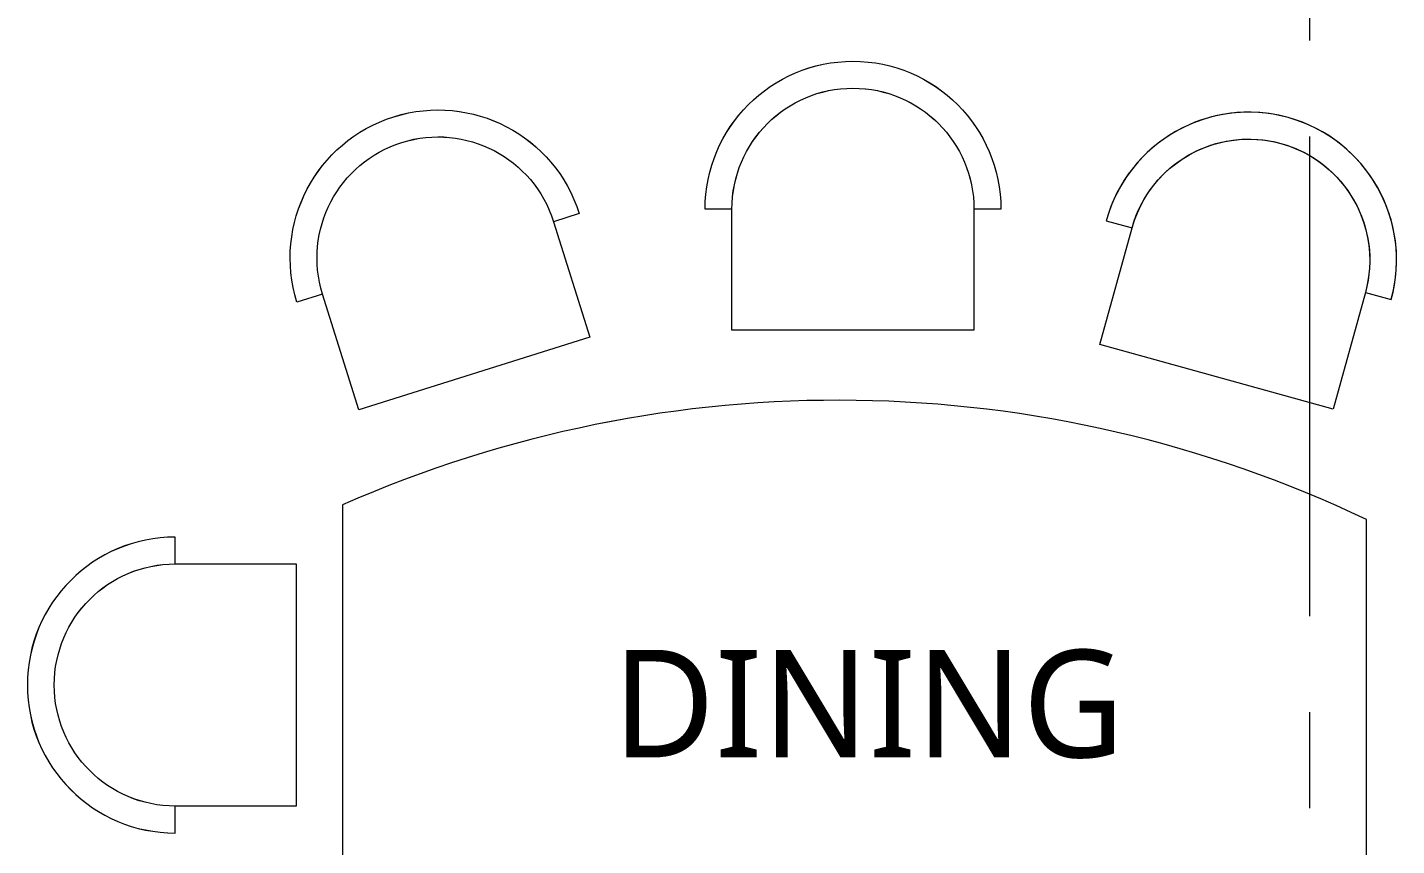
# Model space of a CAD drawing. Header units: inches. Extents: x 17146 to 31738, y -8920 to -2452.
# Drawn here: x 21343.3 to 21432.5, y -6665.7 to -6612.4 of the extents above; entities that cross this region are included whole.
import ezdxf

# ---------------------------------------------------------------- set-up
doc = ezdxf.new("R2010")
doc.units = ezdxf.units.IN
doc.header["$LTSCALE"] = 25
doc.header["$MEASUREMENT"] = 0
doc.linetypes.add('CENTER', pattern=[2, 1.25, -0.25, 0.25, -0.25])
for name, color, linetype, lineweight in [('Center line', 252, 'CENTER', 20), ('Column', 130, 'Continuous', 35), ('Furniture', 125, 'Continuous', 20)]:
    doc.layers.add(name, color=color, linetype=linetype, lineweight=lineweight)
doc.layers.add('Text-internal', color=7, linetype='Continuous')
doc.styles.add('int text 1in-8ft', font='trebuc.ttf', dxfattribs={"height": 7})

# ---------------------------------------------------------------- blocks, each defined once
blk = doc.blocks.new('8 Person Rec 02')
for p, q in [((297.8, 2221.1), (-316.2, 2221.1)), ((-292, 526.8), (273.7, 526.8))]:
    blk.add_line(p, q)
for points in [[(200.3, 2498), (244.8, 2498, 1), (-244.8, 2498), (-200.3, 2498)], [(646.4, 2254.2), (633.1, 2296.6, -1), (779.7, 1829.6), (766.3, 1872.1)], [(786.9, 1576.8), (786.9, 1621.3, -1), (786.9, 1131.8), (786.9, 1176.3)], [(649.4, 528.7), (637.6, 485.8, 1), (767.8, 957.6), (756, 914.7)]]:
    blk.add_lwpolyline(points, format="xyb")
for points in [[(-200.3, 2498, -1), (200.3, 2498), (200.3, 2297.7), (-200.3, 2297.7)], [(646.4, 2254.2, -1), (766.3, 1872.1), (575.3, 1812.1), (455.3, 2194.2)], [(786.9, 1176.3), (586.7, 1176.3), (586.7, 1576.8), (786.9, 1576.8, -1)], [(649.4, 528.7), (456.4, 582), (563, 968), (756, 914.7, -1)]]:
    blk.add_lwpolyline(points, format="xyb", close=True)
blk.add_arc((-1560.9, 1400.3), 2031.9, 334.5402, 23.8263)
blk = doc.blocks.new('grid')
at = {"layer": 'Center line'}
blk.add_line((340, 115), (340, -416.079), dxfattribs=at)

msp = doc.modelspace()

# ---------------------------------------------------------------- linework, layer by layer
at = {"layer": 'Furniture'}
for p, q in [((21363.87, -6643.531), (21363.87, -6667.704)), ((21430.574, -6666.753), (21430.574, -6644.482))]:
    msp.add_line(p, q, dxfattribs=at)
for points in [[(21389.236, -6624.276), (21387.484, -6624.276, -1), (21406.756, -6624.276), (21405.004, -6624.276)], [(21362.57, -6629.809), (21360.898, -6630.333, -1), (21379.285, -6624.562), (21377.614, -6625.086)], [(21430.502, -6629.69), (21432.191, -6630.156, 1), (21413.615, -6625.027), (21415.303, -6625.493)], [(21352.971, -6647.373), (21352.971, -6645.621, 1), (21352.971, -6664.893), (21352.971, -6663.141)]]:
    msp.add_lwpolyline(points, format="xyb", dxfattribs=at)
for points in [[(21405.004, -6624.276), (21405.004, -6632.16), (21389.236, -6632.16), (21389.236, -6624.276, -1)], [(21362.57, -6629.809, -1), (21377.614, -6625.086), (21379.975, -6632.608), (21364.931, -6637.331)], [(21430.502, -6629.69), (21428.404, -6637.289), (21413.205, -6633.092), (21415.303, -6625.493, -1)], [(21352.971, -6663.141, -1), (21352.971, -6647.373), (21360.855, -6647.373), (21360.855, -6663.141)]]:
    msp.add_lwpolyline(points, format="xyb", close=True, dxfattribs=at)
msp.add_arc((21396.186, -6716.71), 79.997, 64.54021, 113.82626, dxfattribs=at)

# ---------------------------------------------------------------- block references
at = {"layer": 'Column'}
msp.add_blockref('grid', (21086.87, -6434.534), dxfattribs=at)
at = {"layer": 'Furniture', "xscale": 0.03937007874015748, "yscale": 0.03937007874015748, "zscale": 0.03937007874015748, "rotation": 89.99999999999997}
msp.add_blockref('8 Person Rec 02', (21451.317, -6655.257), dxfattribs=at)

# ---------------------------------------------------------------- texts
at = {"layer": 'Text-internal', "insert": (21381.473, -6652.969), "char_height": 7, "width": 59.40019, "attachment_point": 1, "style": 'int text 1in-8ft'}
msp.add_mtext('{\\C0;DINING}', dxfattribs=at)

doc.saveas('drawing.dxf')
